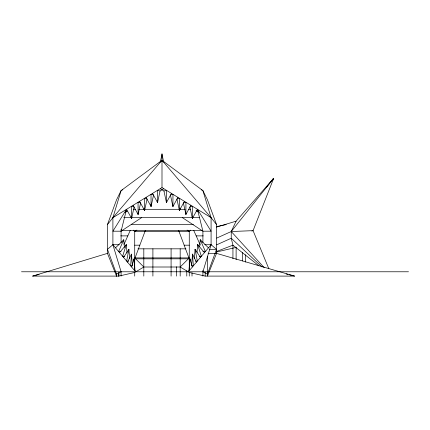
<?xml version="1.0" encoding="UTF-8"?>
<svg xmlns="http://www.w3.org/2000/svg" width="430" height="430" viewBox="0 0 430 430"><rect width="100%" height="100%" fill="white"/><g stroke="black" fill="none" stroke-linecap="round" stroke-linejoin="round"><path stroke-width="0.64" d="M119.196 244.724L112.902 244.724L107.452 249.325L116.541 274.077L116.53 276.098L116.53 273.399M194.328 258.468L195.096 249.314L200.434 257.403M197.01 252.378L197.666 244.53L204.449 252.625M199.633 246.944L200.24 239.752L208.464 247.847M123.603 240.999L123.754 239.752L115.525 247.847M126.173 245.777L126.323 244.53L119.545 252.625M128.742 250.556L128.893 249.314L123.56 257.403M131.311 255.339L131.467 254.092L127.576 262.182M133.805 260.741L134.036 258.871L135.025 270.642L135.633 271.776L112.902 244.724L112.902 217.671L121.088 190.614L161.997 160.288L202.906 190.614L207.448 199.816L216.543 224.567L216.543 253.367L207.448 276.098L207.448 256.683M192.575 217.118L192.371 218.424L189.877 206.905L192.42 206.233L192.371 218.424L197.445 209.308L211.087 231.195L202.906 231.195L182.449 217.671M160.417 161.777L161.997 153.902L163.577 161.777M163.814 188.711L160.051 191.017L157.557 202.535L152.521 193.403M126.549 209.308L112.902 231.195L121.088 231.195L126.549 209.308L131.623 218.424L134.117 206.905L131.575 206.233L131.623 218.424L131.419 217.118M166.792 201.326L166.437 202.535L163.943 191.017L160.175 188.711M173.274 205.298L172.919 206.507L170.425 194.989L172.968 194.317L172.919 206.507L177.955 197.375M180.116 208.061L179.401 210.48L176.907 198.961L179.45 198.289L179.401 210.48L184.438 201.347M186.244 213.242L185.889 214.452L183.395 202.933L185.937 202.261L185.889 214.452L190.925 205.314M131.591 266.966L134.036 258.871L134.681 270.642L135.025 270.642M201.154 189.689L202.906 190.614L211.087 217.671L211.087 244.724L202.906 271.776L207.448 274.077L216.543 249.325L211.087 244.724L204.793 244.724M116.541 276.098L107.452 253.367L107.452 224.567L116.541 199.816L121.088 190.614L122.84 189.689M145.404 230.335L134.719 258.822L189.27 258.822L178.59 230.335M123.996 244.412L130.263 230.394M268.831 268.728L253.071 230.652L273.711 178.246L236.118 221.165L231.238 231.528L231.238 238.258L232.936 245.165L232.936 258.752M272.824 180.041L273.711 178.246L266.568 187.045M189.533 269.589L188.356 271.776L211.087 244.724M171.473 193.403L166.437 202.535L166.485 190.345L163.943 191.017M271.76 180.928L273.711 178.246L231.238 231.528L216.682 238.091M107.452 224.567L112.902 217.671L161.997 160.288L163.9 162.105M180.181 267.008L189.27 257.914L134.719 257.914L143.814 267.008L180.181 267.008L189.27 272.464L205.18 276.098L294.614 276.098L216.543 253.367L208.099 253.367M190.678 230.157L189.27 231.55L134.719 231.55L133.316 230.157M160.094 162.105L161.997 160.288L211.087 217.671L216.543 224.567M136.901 230.093L134.719 231.55L134.719 267.917M121.088 231.195L141.54 217.671M112.902 217.671L161.997 187.598L161.997 153.902M125.071 212.447L127.344 211.049M107.452 253.367L32.648 276.098L118.814 276.098L134.719 272.464L143.814 267.008M116.541 274.077L121.088 271.776L112.902 244.724M216.682 244.821L231.238 238.258L262.09 266.982M216.763 251.389L232.936 245.165L258.898 265.788M251.851 231.109L253.071 230.652L231.238 231.528L264.203 267.68M216.44 227.099L236.118 221.165M32.648 276.098L39.108 274.426M216.29 252.055L235.871 247.465M216.516 226.631L226.25 224.584M133.536 209.308L135.541 209.308M138.89 209.308L185.099 209.308M188.447 209.308L190.458 209.308M123.727 217.671L199.606 217.671M131.247 224.567L193.414 224.567M121.222 230.636L202.105 230.636M120.744 235.882L127.812 235.882M196.182 235.882L203.25 235.882M134.719 245.186L139.836 245.186M184.158 245.186L189.27 245.186M137.965 248.825L185.932 248.825M209.399 249.325L216.543 249.325M121.067 251.523L118.615 251.523L123.754 239.752L124.415 247.599M202.928 251.523L205.373 251.523L200.24 239.752L200.391 240.999M124.641 256.301L122.631 256.301L126.323 244.53L127.038 253.033M199.353 256.301L201.358 256.301L197.666 244.53L197.822 245.777M128.591 261.08L126.646 261.08L128.893 249.314L129.661 258.468M195.403 261.08L197.343 261.08L195.096 249.314L195.247 250.556M132.456 265.858L130.666 265.858L131.467 254.092L132.397 265.208M21.5 271.776L408.5 271.776M286.144 273.991L288.095 274.48M289.401 274.802L294.614 276.098M160.051 191.017L157.509 190.345L157.557 202.535L157.197 201.326M161.997 187.598L211.087 217.671M196.08 210.705L198.354 212.097M187.088 230.093L189.27 231.55L189.27 270.513M146.039 197.375L151.075 206.507L153.564 194.989L151.021 194.317L151.075 206.507L150.538 204.691M139.551 201.347L144.588 210.48L147.081 198.961L144.539 198.289L144.588 210.48L144.055 208.663M133.069 205.314L138.105 214.452L140.599 202.933L138.057 202.261L138.105 214.452L137.75 213.242M196.419 262.182L192.527 254.092L191.538 265.858L193.328 265.858L192.527 254.092L192.678 255.339M193.726 230.394L200.273 245.019M192.398 266.966L189.958 258.871L188.969 270.642L189.313 270.642L189.958 258.871L190.108 260.118M197.445 209.308L202.906 231.195L202.906 242.789M245.659 254.748L245.659 262.085M242.477 252.405L242.477 260.962M236.118 247.142L236.118 259.645M205.18 272.077L205.18 276.098M202.906 270.454L202.906 276.098M192.011 272.765L192.011 276.098M189.27 272.464L189.27 276.098M186.781 270.766L186.781 276.098M180.181 248.825L180.181 276.098M176.322 266.767L176.322 276.098M171.086 248.825L171.086 276.098M152.903 248.825L152.903 276.098M143.814 248.825L143.814 276.098M134.719 272.464L134.719 276.098M121.088 229.265L121.088 242.789M121.088 271.776L121.088 276.098M118.804 272.722L118.814 276.098L118.804 272.722"/></g></svg>
